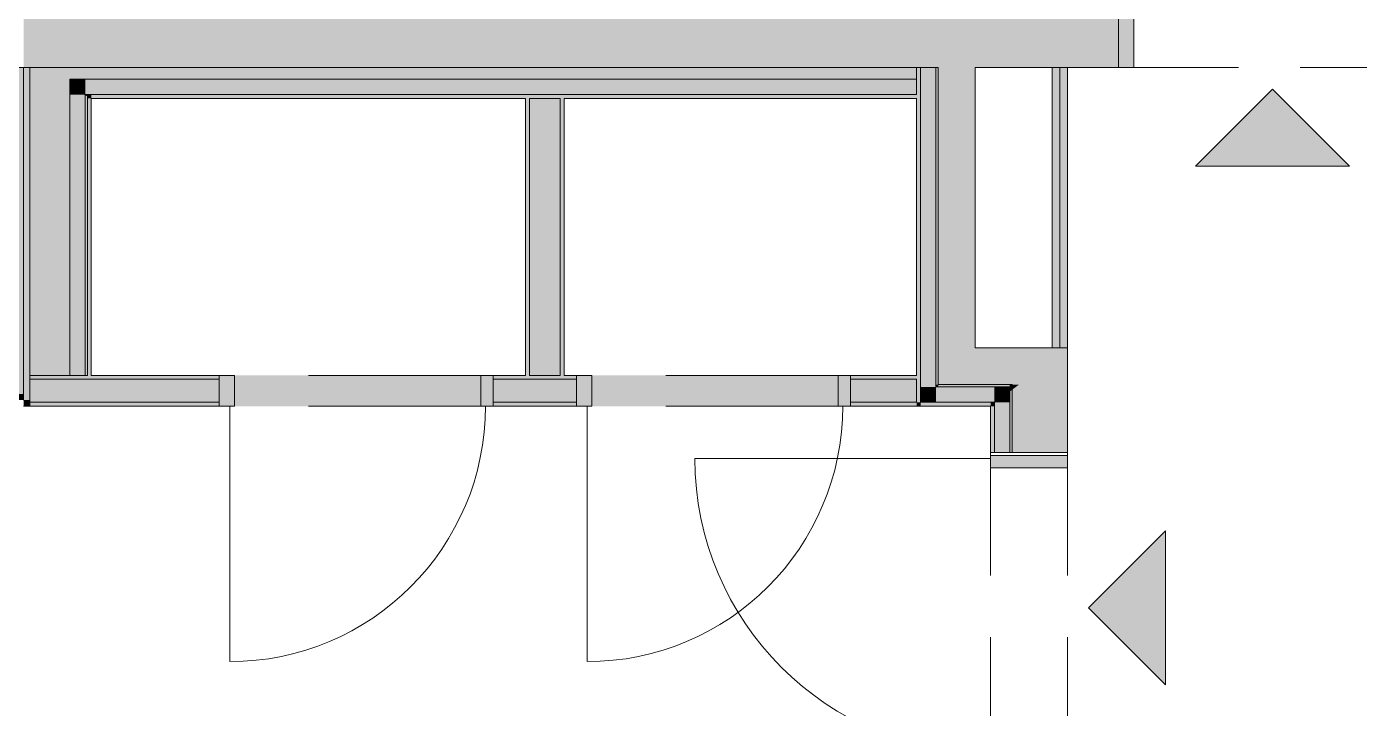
# Model space of a CAD drawing. Header units: metres. Extents: x -3 to 205, y -18 to 45.
# Drawn here: x 170.434 to 174.762, y 31.677 to 33.891 of the extents above; entities that cross this region are included whole.
import ezdxf

# ---------------------------------------------------------------- set-up
doc = ezdxf.new("R2010")
doc.units = ezdxf.units.M
doc.header["$MEASUREMENT"] = 0
doc.linetypes.add('Grenzlinie', pattern=[0.008, 0.003, -0.005])
doc.linetypes.add('Strichlinie mittel', pattern=[0.003, 0.002, -0.001])
for name, color, linetype in [('120 Wand Innen tragend', 7, 'Continuous'), ('130 Wand Innen', 7, 'Continuous'), ('170 Schachtwände', 7, 'Continuous'), ('905 VP Beschriftung Übersicht.Übersicht', 7, 'Continuous')]:
    doc.layers.add(name, color=color, linetype=linetype)

# ---------------------------------------------------------------- blocks, each defined once
blk = doc.blocks.new('Metall Zargentür Typ3 27[7]_1', base_point=(166.9792, 39.9833))
at = {"layer": '130 Wand Innen', "linetype": 'Continuous', "lineweight": 0, "true_color": 0xffffff}
for points in [[(171.0592, 32.6583), (171.1092, 32.6583), (171.1092, 32.7583), (171.0592, 32.7583)], [(171.9492, 32.7583), (171.9092, 32.7583), (171.9092, 32.6583), (171.9492, 32.6583)]]:
    blk.add_hatch(color=7, dxfattribs=at).paths.add_polyline_path(points)
at = {"layer": '130 Wand Innen', "color": 7, "linetype": 'Grenzlinie', "lineweight": 13, "ltscale": 200}
for p, q in [((171.9492, 32.7583), (171.0592, 32.7583)), ((171.9492, 32.6583), (171.0592, 32.6583))]:
    blk.add_line(p, q, dxfattribs=at)
at = {"layer": '130 Wand Innen', "color": 7, "linetype": 'Continuous', "lineweight": 13}
for p, q in [((171.1092, 32.7583), (171.0592, 32.7583)), ((171.0592, 32.7583), (171.0592, 32.6583)), ((171.1092, 32.6583), (171.1092, 32.7583)), ((171.9492, 32.7583), (171.9092, 32.7583)), ((171.9092, 32.7583), (171.9092, 32.6583)), ((171.9492, 32.6583), (171.9492, 32.7583)), ((171.0592, 32.6583), (171.1092, 32.6583)), ((171.9092, 32.6583), (171.9492, 32.6583))]:
    blk.add_line(p, q, dxfattribs=at)
at = {"layer": '130 Wand Innen', "color": 7, "linetype": 'Continuous', "lineweight": 18}
for p, q in [((171.0592, 32.7458), (171.0592, 32.7583)), ((171.0592, 32.7458), (171.0592, 32.7583)), ((171.0592, 32.6708), (171.0592, 32.7458)), ((171.0592, 32.6708), (171.0592, 32.7458)), ((171.9492, 32.7458), (171.9492, 32.7583)), ((171.9492, 32.7458), (171.9492, 32.7583)), ((171.9492, 32.6708), (171.9492, 32.7458)), ((171.9492, 32.6708), (171.9492, 32.7458)), ((171.0592, 32.6583), (171.0592, 32.6708)), ((171.0592, 32.6583), (171.0592, 32.6708)), ((171.9492, 32.6583), (171.9492, 32.6708)), ((171.9492, 32.6583), (171.9492, 32.6708))]:
    blk.add_line(p, q, dxfattribs=at)
at = {"layer": '130 Wand Innen', "color": 8, "linetype": 'Continuous', "lineweight": 0}
blk.add_line((171.0942, 32.6583), (171.0942, 31.8283), dxfattribs=at)
blk.add_arc((171.0942, 32.6583), 0.83, 270, 0, dxfattribs=at)
blk = doc.blocks.new('Metall Zargentür Typ3 27[8]_1', base_point=(166.9792, 39.9833))
at = {"layer": '130 Wand Innen', "linetype": 'Continuous', "lineweight": 0, "true_color": 0xffffff}
for points in [[(172.2192, 32.6583), (172.2692, 32.6583), (172.2692, 32.7583), (172.2192, 32.7583)], [(173.1092, 32.7583), (173.0692, 32.7583), (173.0692, 32.6583), (173.1092, 32.6583)]]:
    blk.add_hatch(color=7, dxfattribs=at).paths.add_polyline_path(points)
at = {"layer": '130 Wand Innen', "color": 7, "linetype": 'Grenzlinie', "lineweight": 13, "ltscale": 200}
for p, q in [((173.1092, 32.7583), (172.2192, 32.7583)), ((173.1092, 32.6583), (172.2192, 32.6583))]:
    blk.add_line(p, q, dxfattribs=at)
at = {"layer": '130 Wand Innen', "color": 7, "linetype": 'Continuous', "lineweight": 13}
for p, q in [((172.2692, 32.7583), (172.2192, 32.7583)), ((172.2192, 32.7583), (172.2192, 32.6583)), ((172.2692, 32.6583), (172.2692, 32.7583)), ((173.1092, 32.7583), (173.0692, 32.7583)), ((173.0692, 32.7583), (173.0692, 32.6583)), ((173.1092, 32.6583), (173.1092, 32.7583)), ((172.2192, 32.6583), (172.2692, 32.6583)), ((173.0692, 32.6583), (173.1092, 32.6583))]:
    blk.add_line(p, q, dxfattribs=at)
at = {"layer": '130 Wand Innen', "color": 7, "linetype": 'Continuous', "lineweight": 18}
for p, q in [((172.2192, 32.7458), (172.2192, 32.7583)), ((172.2192, 32.7458), (172.2192, 32.7583)), ((172.2192, 32.6708), (172.2192, 32.7458)), ((172.2192, 32.6708), (172.2192, 32.7458)), ((173.1092, 32.7458), (173.1092, 32.7583)), ((173.1092, 32.7458), (173.1092, 32.7583)), ((173.1092, 32.6708), (173.1092, 32.7458)), ((173.1092, 32.6708), (173.1092, 32.7458)), ((172.2192, 32.6583), (172.2192, 32.6708)), ((172.2192, 32.6583), (172.2192, 32.6708)), ((173.1092, 32.6583), (173.1092, 32.6708)), ((173.1092, 32.6583), (173.1092, 32.6708))]:
    blk.add_line(p, q, dxfattribs=at)
at = {"layer": '130 Wand Innen', "color": 8, "linetype": 'Continuous', "lineweight": 0}
blk.add_line((172.2542, 32.6583), (172.2542, 31.8283), dxfattribs=at)
blk.add_arc((172.2542, 32.6583), 0.83, 270, 0, dxfattribs=at)
blk = doc.blocks.new('Wand_53_1', base_point=(173.3242, 32.7583))
at = {"layer": '130 Wand Innen', "linetype": 'Continuous', "lineweight": 0, "true_color": 0x000000}
for points in [[(170.4442, 32.7583), (170.4442, 32.7458), (171.0592, 32.7458), (171.0592, 32.7583)], [(170.4442, 32.7458), (170.4442, 32.6708), (171.0592, 32.6708), (171.0592, 32.7458)], [(171.9492, 32.7458), (172.2192, 32.7458), (172.2192, 32.7583), (171.9492, 32.7583)], [(171.9492, 32.7458), (171.9492, 32.6708), (172.2192, 32.6708), (172.2192, 32.7458)], [(173.1092, 32.7583), (173.1092, 32.7458), (173.3242, 32.7458), (173.3242, 32.7583)], [(173.1092, 32.6708), (173.3242, 32.6708), (173.3242, 32.7458), (173.1092, 32.7458)], [(171.0592, 32.6708), (170.4442, 32.6708), (170.4442, 32.6583), (171.0592, 32.6583)], [(171.9492, 32.6708), (171.9492, 32.6583), (172.2192, 32.6583), (172.2192, 32.6708)], [(173.1092, 32.6708), (173.1092, 32.6583), (173.3242, 32.6583), (173.3242, 32.6708)]]:
    blk.add_hatch(color=18, dxfattribs=at).paths.add_polyline_path(points)
at = {"layer": '130 Wand Innen', "linetype": 'Continuous', "lineweight": 13, "true_color": 0xf9f8f6}
for points in [[(171.0592, 32.6583), (171.9492, 32.6583), (171.9492, 32.7583), (171.0592, 32.7583)], [(172.2192, 32.6583), (173.1092, 32.6583), (173.1092, 32.7583), (172.2192, 32.7583)]]:
    blk.add_hatch(color=7, dxfattribs=at).paths.add_polyline_path(points)
at = {"layer": '130 Wand Innen', "color": 7, "linetype": 'Continuous', "lineweight": 18}
for p, q in [((171.0592, 32.7458), (170.4442, 32.7458)), ((171.0592, 32.7458), (171.0592, 32.7583)), ((171.0592, 32.6708), (171.0592, 32.7458)), ((171.9492, 32.7458), (171.9492, 32.7583)), ((172.2192, 32.7458), (171.9492, 32.7458)), ((171.9492, 32.6708), (171.9492, 32.7458)), ((172.2192, 32.7458), (172.2192, 32.7583)), ((172.2192, 32.6708), (172.2192, 32.7458)), ((173.1092, 32.7458), (173.1092, 32.7583)), ((173.3242, 32.7458), (173.1092, 32.7458)), ((173.1092, 32.6708), (173.1092, 32.7458)), ((170.4442, 32.6708), (171.0592, 32.6708)), ((171.0592, 32.6583), (171.0592, 32.6708)), ((171.9492, 32.6708), (172.2192, 32.6708)), ((171.9492, 32.6583), (171.9492, 32.6708)), ((172.2192, 32.6583), (172.2192, 32.6708)), ((173.1092, 32.6708), (173.3242, 32.6708)), ((173.1092, 32.6583), (173.1092, 32.6708))]:
    blk.add_line(p, q, dxfattribs=at)
at = {"layer": '130 Wand Innen', "color": 7, "linetype": 'Continuous', "lineweight": 18, "flags": 128}
for points in [[(170.6317, 32.7583), (170.4442, 32.7583)], [(170.4442, 32.7583), (170.4442, 32.6583)], [(171.0592, 32.7583), (170.6442, 32.7583)], [(172.0542, 32.7583), (171.9492, 32.7583)], [(172.1667, 32.7583), (172.0667, 32.7583)], [(172.2192, 32.7583), (172.1792, 32.7583)], [(173.3242, 32.7583), (173.1092, 32.7583)], [(173.3242, 32.6708), (173.3242, 32.7458)], [(170.4442, 32.6583), (171.0592, 32.6583)], [(171.9492, 32.6583), (172.2192, 32.6583)], [(173.1092, 32.6583), (173.3242, 32.6583)]]:
    blk.add_lwpolyline(points, dxfattribs=at)
at = {"layer": '130 Wand Innen', "color": 7, "linetype": 'Continuous', "lineweight": 13}
for name in ['Metall Zargentür Typ3 27[7]_1', 'Metall Zargentür Typ3 27[8]_1']:
    blk.add_blockref(name, (166.9792, 39.9833), dxfattribs=at)
blk = doc.blocks.new('Wand_56_1', base_point=(170.6442, 32.7583))
at = {"layer": '130 Wand Innen', "linetype": 'Continuous', "lineweight": 0, "true_color": 0xffffff}
for points in [[(170.4442, 33.7583), (170.5192, 33.7208), (170.5742, 33.7208), (170.5742, 33.7583)], [(170.4442, 33.7208), (170.5192, 33.7208), (170.4442, 33.7583)], [(170.4442, 33.7208), (170.4442, 32.7583), (170.5742, 32.7583), (170.5742, 33.6933), (170.5192, 33.7208)], [(170.5742, 33.7208), (170.5192, 33.7208), (170.5742, 33.6933)], [(170.6317, 33.6708), (170.6242, 33.6708), (170.6242, 33.6683), (170.6317, 33.6646)], [(170.6317, 32.7583), (170.6317, 33.6646), (170.6242, 33.6683), (170.6242, 32.7583)]]:
    blk.add_hatch(color=7, dxfattribs=at).paths.add_polyline_path(points)
at = {"layer": '130 Wand Innen', "linetype": 'Continuous', "lineweight": 0, "true_color": 0x000000}
for points in [[(170.6242, 33.7208), (170.5742, 33.7208), (170.5742, 33.6933), (170.6192, 33.6708), (170.6242, 33.6708)], [(170.6192, 33.6708), (170.5742, 33.6933), (170.5742, 33.6708)], [(170.5742, 33.6708), (170.5742, 32.7583), (170.6242, 32.7583), (170.6242, 33.6683), (170.6192, 33.6708)], [(170.6242, 33.6708), (170.6192, 33.6708), (170.6242, 33.6683)], [(170.6317, 33.6708), (170.6317, 33.6646), (170.6442, 33.6583), (170.6442, 33.6708)], [(170.6442, 33.6583), (170.6317, 33.6646), (170.6317, 33.6583)], [(170.6317, 33.6583), (170.6317, 32.7583), (170.6442, 32.7583), (170.6442, 33.6583)]]:
    blk.add_hatch(color=18, dxfattribs=at).paths.add_polyline_path(points)
at = {"layer": '130 Wand Innen', "color": 7, "linetype": 'Continuous', "lineweight": 18}
for p, q in [((170.5742, 33.6933), (170.5742, 33.7208)), ((170.6242, 33.7208), (170.5742, 33.7208)), ((170.5742, 32.7583), (170.5742, 33.6933)), ((170.6242, 33.6708), (170.6242, 33.6683)), ((170.6317, 33.6708), (170.6242, 33.6708)), ((170.6242, 32.7583), (170.6242, 33.6683)), ((170.6317, 33.6708), (170.6317, 33.6646)), ((170.6442, 33.6708), (170.6317, 33.6708)), ((170.6317, 32.7583), (170.6317, 33.6646))]:
    blk.add_line(p, q, dxfattribs=at)
at = {"layer": '130 Wand Innen', "color": 7, "linetype": 'Continuous', "lineweight": 18, "flags": 128}
for points in [[(170.4442, 33.7583), (170.5742, 33.7583)], [(170.4442, 33.7583), (170.4442, 32.7583)], [(170.6442, 32.7583), (170.6442, 33.6583)], [(170.5742, 32.7583), (170.4442, 32.7583)], [(170.6242, 32.7583), (170.5742, 32.7583)], [(170.6317, 32.7583), (170.6242, 32.7583)]]:
    blk.add_lwpolyline(points, dxfattribs=at)
blk = doc.blocks.new('Wand_63_1', base_point=(170.6442, 33.6583))
at = {"layer": '130 Wand Innen', "linetype": 'Continuous', "lineweight": 0, "true_color": 0xffffff}
blk.add_hatch(color=7, dxfattribs=at).paths.add_polyline_path([(170.5742, 33.7208), (173.3242, 33.7208), (173.3242, 33.7583), (170.5742, 33.7583)])
at = {"layer": '130 Wand Innen', "linetype": 'Continuous', "lineweight": 0, "true_color": 0x000000}
for points in [[(170.6242, 33.6708), (173.3242, 33.6708), (173.3242, 33.7208), (170.6242, 33.7208)], [(170.6442, 33.6583), (173.3242, 33.6583), (173.3242, 33.6708), (170.6442, 33.6708)]]:
    blk.add_hatch(color=18, dxfattribs=at).paths.add_polyline_path(points)
at = {"layer": '130 Wand Innen', "color": 7, "linetype": 'Continuous', "lineweight": 18}
for p, q in [((170.6242, 33.7208), (170.5742, 33.7208)), ((173.3242, 33.7208), (170.6242, 33.7208)), ((170.6317, 33.6708), (170.6242, 33.6708)), ((170.6442, 33.6708), (170.6317, 33.6708)), ((170.6442, 33.6708), (173.3242, 33.6708))]:
    blk.add_line(p, q, dxfattribs=at)
at = {"layer": '130 Wand Innen', "color": 7, "linetype": 'Continuous', "lineweight": 18, "flags": 128}
for points in [[(173.3242, 33.7583), (170.5742, 33.7583)], [(173.3242, 33.7208), (173.3242, 33.7583)], [(173.3242, 33.6708), (173.3242, 33.7208)], [(170.6442, 33.6583), (172.0542, 33.6583)], [(172.0667, 33.6583), (172.1667, 33.6583)], [(172.1792, 33.6583), (173.3242, 33.6583)]]:
    blk.add_lwpolyline(points, dxfattribs=at)
blk = doc.blocks.new('Wand_65_1', base_point=(170.4242, 33.9383))
at = {"layer": '120 Wand Innen tragend', "linetype": 'Continuous', "lineweight": 0, "true_color": 0x000000}
blk.add_hatch(color=18, dxfattribs=at).paths.add_polyline_path([(170.4242, 33.7583), (173.8242, 33.7583), (173.8242, 33.9383), (170.4242, 33.9383)])
at = {"layer": '120 Wand Innen tragend', "color": 7, "linetype": 'Continuous', "lineweight": 18, "flags": 128}
for points in [[(173.8242, 33.9383), (170.4242, 33.9383)], [(170.4242, 33.7583), (173.3942, 33.7583)], [(173.5142, 33.7583), (173.8242, 33.7583)]]:
    blk.add_lwpolyline(points, dxfattribs=at)
blk = doc.blocks.new('Metall Zargentür Typ3 27[16]_1', base_point=(166.9792, 39.9833))
at = {"layer": '120 Wand Innen tragend', "linetype": 'Continuous', "lineweight": 0, "true_color": 0xffffff}
for points in [[(173.5642, 32.4983), (173.5642, 32.4583), (173.8142, 32.4583), (173.8142, 32.4983)], [(173.8142, 31.5183), (173.8142, 31.5583), (173.5642, 31.5583), (173.5642, 31.5183)]]:
    blk.add_hatch(color=7, dxfattribs=at).paths.add_polyline_path(points)
at = {"layer": '120 Wand Innen tragend', "color": 7, "linetype": 'Strichlinie mittel', "lineweight": 13, "ltscale": 200}
for p, q in [((173.5642, 31.5083), (173.5642, 32.5083)), ((173.8142, 31.5083), (173.8142, 32.5083))]:
    blk.add_line(p, q, dxfattribs=at)
at = {"layer": '120 Wand Innen tragend', "color": 7, "linetype": 'Continuous', "lineweight": 13}
for p, q in [((173.5642, 32.5083), (173.5767, 32.5083)), ((173.5642, 32.5083), (173.5767, 32.5083)), ((173.5767, 32.5083), (173.6267, 32.5083)), ((173.5767, 32.5083), (173.6267, 32.5083)), ((173.6267, 32.5083), (173.6342, 32.5083)), ((173.6267, 32.5083), (173.6342, 32.5083)), ((173.5642, 31.5083), (173.5767, 31.5083)), ((173.5642, 31.5083), (173.5767, 31.5083)), ((173.5767, 31.5083), (173.6267, 31.5083)), ((173.5767, 31.5083), (173.6267, 31.5083)), ((173.6267, 31.5083), (173.6342, 31.5083)), ((173.6267, 31.5083), (173.6342, 31.5083))]:
    blk.add_line(p, q, dxfattribs=at)
at = {"layer": '120 Wand Innen tragend', "color": 7, "linetype": 'Continuous', "lineweight": 18}
for p, q in [((173.6342, 32.5083), (173.8142, 32.5083)), ((173.6342, 32.5083), (173.8142, 32.5083)), ((173.6342, 31.5083), (173.8142, 31.5083)), ((173.6342, 31.5083), (173.8142, 31.5083))]:
    blk.add_line(p, q, dxfattribs=at)
at = {"layer": '120 Wand Innen tragend', "color": 8, "linetype": 'Continuous', "lineweight": 0}
blk.add_line((173.5642, 32.4883), (172.6042, 32.4883), dxfattribs=at)
at = {"layer": '120 Wand Innen tragend', "color": 8, "linetype": 'Continuous', "lineweight": 13}
for p, q in [((173.5642, 32.4983), (173.5642, 32.4583)), ((173.8142, 32.4983), (173.5642, 32.4983)), ((173.5642, 32.4583), (173.8142, 32.4583)), ((173.8142, 32.4583), (173.8142, 32.4983)), ((173.8142, 31.5583), (173.5642, 31.5583)), ((173.5642, 31.5583), (173.5642, 31.5183)), ((173.8142, 31.5183), (173.8142, 31.5583)), ((173.5642, 31.5183), (173.8142, 31.5183))]:
    blk.add_line(p, q, dxfattribs=at)
at = {"layer": '120 Wand Innen tragend', "color": 8, "linetype": 'Continuous', "lineweight": 0}
blk.add_arc((173.5642, 32.4883), 0.96, 180, 270, dxfattribs=at)
blk = doc.blocks.new('Wand_69_1', base_point=(173.5642, 30.9383))
at = {"layer": '120 Wand Innen tragend', "linetype": 'Continuous', "lineweight": 0, "true_color": 0x000000}
for points in [[(173.6342, 32.8483), (173.6342, 32.7283), (173.6563, 32.7283), (173.8142, 32.8483)], [(173.6563, 32.7283), (173.8142, 32.7283), (173.8142, 32.8483)], [(173.6267, 32.7208), (173.5767, 32.7208), (173.5767, 32.6708), (173.5806, 32.6708), (173.6267, 32.7058)], [(173.6342, 32.7208), (173.6464, 32.7208), (173.6563, 32.7283), (173.6342, 32.7283)], [(173.6342, 32.7115), (173.6342, 32.5083), (173.8142, 32.5083), (173.8142, 32.7283), (173.6563, 32.7283)], [(173.6342, 32.7115), (173.6464, 32.7208), (173.6342, 32.7208)], [(173.6267, 32.6708), (173.6267, 32.7058), (173.5806, 32.6708)], [(173.5642, 32.6708), (173.5642, 32.6583), (173.5767, 32.6678), (173.5767, 32.6708)], [(173.5767, 32.6678), (173.5642, 32.6583), (173.5767, 32.6583)], [(173.5767, 32.6583), (173.5642, 32.6583), (173.5642, 32.5083), (173.5767, 32.5083)], [(173.5767, 32.6678), (173.5806, 32.6708), (173.5767, 32.6708)], [(173.5806, 32.6708), (173.5767, 32.6678), (173.5767, 32.5083), (173.6267, 32.5083), (173.6267, 32.6708)], [(173.5642, 30.9508), (173.5758, 30.9508), (173.5767, 30.9518), (173.5767, 31.5083), (173.5642, 31.5083)], [(173.5767, 31.0008), (173.6221, 31.0008), (173.6267, 31.0058), (173.6267, 31.5083), (173.5767, 31.5083)], [(173.6342, 31.2083), (173.8142, 31.2083), (173.8142, 31.5083), (173.6342, 31.5083)], [(173.6267, 31.0058), (173.6221, 31.0008), (173.6267, 31.0008)], [(173.5767, 30.9518), (173.5758, 30.9508), (173.5767, 30.9508)]]:
    blk.add_hatch(color=18, dxfattribs=at).paths.add_polyline_path(points)
at = {"layer": '120 Wand Innen tragend', "linetype": 'Continuous', "lineweight": 0, "true_color": 0xffffff}
for points in [[(173.6342, 32.7283), (173.6267, 32.7283), (173.6267, 32.7208), (173.6342, 32.7208)], [(173.6342, 32.7208), (173.6267, 32.7208), (173.6267, 32.7058), (173.6342, 32.7115)], [(173.6267, 32.7058), (173.6267, 32.5083), (173.6342, 32.5083), (173.6342, 32.7115)], [(173.6267, 31.0283), (173.6342, 31.0283), (173.6342, 31.5083), (173.6267, 31.5083)]]:
    blk.add_hatch(color=7, dxfattribs=at).paths.add_polyline_path(points)
at = {"layer": '120 Wand Innen tragend', "color": 7, "linetype": 'Continuous', "lineweight": 13}
for p, q in [((173.6267, 32.7208), (173.5767, 32.7208)), ((173.6267, 32.7208), (173.6267, 32.7058)), ((173.6267, 32.7058), (173.6267, 32.5083)), ((173.5767, 32.6708), (173.5642, 32.6708)), ((173.5767, 32.6708), (173.5767, 32.6678)), ((173.5767, 32.6678), (173.5767, 32.5083)), ((173.5642, 32.5083), (173.5767, 32.5083)), ((173.5767, 32.5083), (173.6267, 32.5083)), ((173.6267, 32.5083), (173.6342, 32.5083)), ((173.5642, 31.5083), (173.5767, 31.5083)), ((173.5767, 31.5083), (173.5767, 31.0008)), ((173.5767, 31.5083), (173.6267, 31.5083)), ((173.6267, 31.5083), (173.6267, 31.0283)), ((173.6267, 31.5083), (173.6342, 31.5083)), ((173.6267, 31.0283), (173.6267, 31.0058)), ((173.5767, 31.0008), (173.5767, 30.9518)), ((173.6267, 31.0058), (173.6267, 31.0008)), ((173.5767, 30.9518), (173.5767, 30.9508))]:
    blk.add_line(p, q, dxfattribs=at)
at = {"layer": '120 Wand Innen tragend', "color": 7, "linetype": 'Continuous', "lineweight": 18}
for p, q in [((173.6342, 32.7283), (173.6267, 32.7283)), ((173.6342, 32.7283), (173.6342, 32.7208)), ((173.6342, 32.7208), (173.6342, 32.7115)), ((173.6342, 32.7115), (173.6342, 32.5083)), ((173.6342, 32.5083), (173.8142, 32.5083)), ((173.6342, 31.5083), (173.6342, 31.2083)), ((173.6342, 31.5083), (173.8142, 31.5083)), ((173.6342, 31.2083), (173.6342, 31.0283))]:
    blk.add_line(p, q, dxfattribs=at)
at = {"layer": '120 Wand Innen tragend', "color": 7, "linetype": 'Continuous', "lineweight": 18, "flags": 128}
for points in [[(173.8142, 32.8483), (173.6342, 32.8483)], [(173.8142, 32.5083), (173.8142, 32.8483)], [(173.8142, 31.2083), (173.8142, 31.5083)]]:
    blk.add_lwpolyline(points, dxfattribs=at)
at = {"layer": '120 Wand Innen tragend', "color": 7, "linetype": 'Continuous', "lineweight": 13, "flags": 128}
for points in [[(173.5642, 32.6583), (173.5642, 32.5083)], [(173.5642, 31.5083), (173.5642, 30.9508)]]:
    blk.add_lwpolyline(points, dxfattribs=at)
at = {"layer": '120 Wand Innen tragend', "color": 7, "linetype": 'Continuous', "lineweight": 13}
blk.add_blockref('Metall Zargentür Typ3 27[16]_1', (166.9792, 39.9833), dxfattribs=at)
blk = doc.blocks.new('Metall Zargentür Typ3 27[17]_1', base_point=(166.9792, 39.9833))
at = {"layer": '120 Wand Innen tragend', "linetype": 'Continuous', "lineweight": 0, "true_color": 0xffffff}
for points in [[(173.9792, 34.0083), (173.9792, 33.7583), (174.0292, 33.7583), (174.0292, 34.0083)], [(174.9692, 33.7583), (174.9692, 34.0083), (174.9292, 34.0083), (174.9292, 33.7583)]]:
    blk.add_hatch(color=7, dxfattribs=at).paths.add_polyline_path(points)
at = {"layer": '120 Wand Innen tragend', "color": 8, "linetype": 'Continuous', "lineweight": 0}
blk.add_line((174.0142, 34.0083), (174.0142, 34.9383), dxfattribs=at)
at = {"layer": '120 Wand Innen tragend', "color": 7, "linetype": 'Strichlinie mittel', "lineweight": 13, "ltscale": 200}
for p, q in [((174.9692, 34.0083), (173.9792, 34.0083)), ((174.9692, 33.7583), (173.9792, 33.7583))]:
    blk.add_line(p, q, dxfattribs=at)
at = {"layer": '120 Wand Innen tragend', "color": 7, "linetype": 'Continuous', "lineweight": 13}
for p, q in [((173.9792, 34.0083), (174.0292, 34.0083)), ((173.9792, 33.7583), (173.9792, 34.0083)), ((173.9792, 34.0083), (173.9792, 33.9958)), ((173.9792, 34.0083), (173.9792, 33.9958)), ((173.9792, 33.9958), (173.9792, 33.9458)), ((173.9792, 33.9958), (173.9792, 33.9458)), ((174.0292, 34.0083), (174.0292, 33.7583)), ((174.9292, 33.7583), (174.9292, 34.0083)), ((174.9292, 34.0083), (174.9692, 34.0083)), ((174.9692, 34.0083), (174.9692, 33.7583)), ((174.9692, 34.0083), (174.9692, 33.9958)), ((174.9692, 34.0083), (174.9692, 33.9958)), ((174.9692, 33.9958), (174.9692, 33.9458)), ((174.9692, 33.9958), (174.9692, 33.9458)), ((173.9792, 33.9458), (173.9792, 33.9383)), ((173.9792, 33.9458), (173.9792, 33.9383)), ((174.9692, 33.9458), (174.9692, 33.9383)), ((174.9692, 33.9458), (174.9692, 33.9383)), ((174.0292, 33.7583), (173.9792, 33.7583)), ((174.9692, 33.7583), (174.9292, 33.7583))]:
    blk.add_line(p, q, dxfattribs=at)
at = {"layer": '120 Wand Innen tragend', "color": 7, "linetype": 'Continuous', "lineweight": 18}
for p, q in [((173.9792, 33.9383), (173.9792, 33.7583)), ((173.9792, 33.9383), (173.9792, 33.7583)), ((174.9692, 33.9383), (174.9692, 33.7583)), ((174.9692, 33.9383), (174.9692, 33.7583))]:
    blk.add_line(p, q, dxfattribs=at)
at = {"layer": '120 Wand Innen tragend', "color": 8, "linetype": 'Continuous', "lineweight": 0}
blk.add_arc((174.0142, 34.0083), 0.93, 0, 90, dxfattribs=at)
blk = doc.blocks.new('Wand_70_1', base_point=(173.8242, 33.9383))
at = {"layer": '120 Wand Innen tragend', "linetype": 'Continuous', "lineweight": 0, "true_color": 0x000000}
for points in [[(173.8242, 34.0083), (173.8242, 33.9958), (173.9792, 33.9958), (173.9792, 34.0083)], [(173.8242, 33.9958), (173.8242, 33.9458), (173.9792, 33.9458), (173.9792, 33.9958)], [(174.9692, 33.9958), (175.0842, 33.9958), (175.0842, 34.0083), (174.9692, 34.0083)], [(174.9692, 33.9458), (175.0967, 33.9458), (175.0967, 33.9919), (175.0937, 33.9958), (174.9692, 33.9958)], [(175.0967, 34.0083), (175.0842, 34.0083), (175.0937, 33.9958), (175.0967, 33.9958)], [(175.0937, 33.9958), (175.0842, 34.0083), (175.0842, 33.9958)], [(175.0937, 33.9958), (175.0967, 33.9919), (175.0967, 33.9958)], [(175.1467, 33.9458), (175.1467, 33.9958), (175.0967, 33.9958), (175.0967, 33.9919), (175.1317, 33.9458)], [(175.0967, 33.9458), (175.1317, 33.9458), (175.0967, 33.9919)], [(173.8242, 33.9383), (173.8242, 33.7583), (173.9792, 33.7583), (173.9792, 33.9383)], [(174.9692, 33.7583), (175.1542, 33.7583), (175.1542, 33.9162), (175.1374, 33.9383), (174.9692, 33.9383)], [(175.1374, 33.9383), (175.1467, 33.9261), (175.1467, 33.9383)], [(175.1467, 33.9383), (175.1467, 33.9261), (175.1542, 33.9162), (175.1542, 33.9383)], [(175.2742, 33.9383), (175.1542, 33.9383), (175.1542, 33.9162), (175.2742, 33.7583)], [(175.1542, 33.9162), (175.1542, 33.7583), (175.2742, 33.7583)]]:
    blk.add_hatch(color=18, dxfattribs=at).paths.add_polyline_path(points)
at = {"layer": '120 Wand Innen tragend', "linetype": 'Continuous', "lineweight": 0, "true_color": 0xffffff}
for points in [[(173.8242, 33.9458), (173.8242, 33.9383), (173.9792, 33.9383), (173.9792, 33.9458)], [(175.1317, 33.9458), (174.9692, 33.9458), (174.9692, 33.9383), (175.1374, 33.9383)], [(175.1467, 33.9383), (175.1467, 33.9458), (175.1317, 33.9458), (175.1374, 33.9383)], [(175.1542, 33.9383), (175.1542, 33.9458), (175.1467, 33.9458), (175.1467, 33.9383)]]:
    blk.add_hatch(color=7, dxfattribs=at).paths.add_polyline_path(points)
at = {"layer": '120 Wand Innen tragend', "color": 7, "linetype": 'Continuous', "lineweight": 13}
for p, q in [((173.9792, 33.9958), (173.8242, 33.9958)), ((173.9792, 34.0083), (173.9792, 33.9958)), ((173.9792, 33.9958), (173.9792, 33.9458)), ((174.9692, 34.0083), (174.9692, 33.9958)), ((175.0937, 33.9958), (174.9692, 33.9958)), ((174.9692, 33.9958), (174.9692, 33.9458)), ((175.0967, 33.9958), (175.0937, 33.9958)), ((175.0967, 33.9958), (175.0967, 34.0083)), ((175.1467, 33.9458), (175.1467, 33.9958)), ((173.9792, 33.9458), (173.8242, 33.9458)), ((173.9792, 33.9458), (173.9792, 33.9383)), ((175.1317, 33.9458), (174.9692, 33.9458)), ((174.9692, 33.9458), (174.9692, 33.9383)), ((175.1467, 33.9458), (175.1317, 33.9458))]:
    blk.add_line(p, q, dxfattribs=at)
at = {"layer": '120 Wand Innen tragend', "color": 7, "linetype": 'Continuous', "lineweight": 18}
for p, q in [((173.9792, 33.9383), (173.8242, 33.9383)), ((173.9792, 33.9383), (173.9792, 33.7583)), ((175.1374, 33.9383), (174.9692, 33.9383)), ((174.9692, 33.9383), (174.9692, 33.7583)), ((175.1467, 33.9383), (175.1374, 33.9383)), ((175.1542, 33.9383), (175.1467, 33.9383)), ((175.1542, 33.9383), (175.1542, 33.9458))]:
    blk.add_line(p, q, dxfattribs=at)
at = {"layer": '120 Wand Innen tragend', "color": 7, "linetype": 'Continuous', "lineweight": 13, "flags": 128}
for points in [[(173.9792, 34.0083), (173.8242, 34.0083)], [(173.8242, 34.0083), (173.8242, 33.9958)], [(173.8242, 33.9958), (173.8242, 33.9458)], [(175.0842, 34.0083), (174.9692, 34.0083)], [(173.8242, 33.9458), (173.8242, 33.9383)]]:
    blk.add_lwpolyline(points, dxfattribs=at)
at = {"layer": '120 Wand Innen tragend', "color": 7, "linetype": 'Continuous', "lineweight": 18, "flags": 128}
for points in [[(175.2742, 33.7583), (175.2742, 33.9383)], [(173.8242, 33.7583), (173.9792, 33.7583)], [(174.9692, 33.7583), (175.2742, 33.7583)]]:
    blk.add_lwpolyline(points, dxfattribs=at)
at = {"layer": '120 Wand Innen tragend', "color": 7, "linetype": 'Continuous', "lineweight": 13}
blk.add_blockref('Metall Zargentür Typ3 27[17]_1', (166.9792, 39.9833), dxfattribs=at)
blk = doc.blocks.new('Wand_102_1', base_point=(172.1792, 32.7583))
at = {"layer": '130 Wand Innen', "linetype": 'Continuous', "lineweight": 0, "true_color": 0x000000}
for points in [[(172.0542, 33.6583), (172.0542, 32.7583), (172.0667, 32.7583), (172.0667, 33.6583)], [(172.1667, 32.7583), (172.1667, 33.6583), (172.0667, 33.6583), (172.0667, 32.7583)], [(172.1792, 32.7583), (172.1792, 33.6583), (172.1667, 33.6583), (172.1667, 32.7583)]]:
    blk.add_hatch(color=18, dxfattribs=at).paths.add_polyline_path(points)
at = {"layer": '130 Wand Innen', "color": 7, "linetype": 'Continuous', "lineweight": 18}
for p, q in [((172.0667, 33.6583), (172.0667, 32.7583)), ((172.1667, 32.7583), (172.1667, 33.6583))]:
    blk.add_line(p, q, dxfattribs=at)
at = {"layer": '130 Wand Innen', "color": 7, "linetype": 'Continuous', "lineweight": 18, "flags": 128}
for points in [[(172.0542, 33.6583), (172.0542, 32.7583)], [(172.1667, 33.6583), (172.0667, 33.6583)], [(172.1792, 32.7583), (172.1792, 33.6583)], [(172.0667, 32.7583), (172.1667, 32.7583)]]:
    blk.add_lwpolyline(points, dxfattribs=at)
blk = doc.blocks.new('Wand_121_1', base_point=(173.3242, 32.6583))
at = {"layer": '120 Wand Innen tragend', "linetype": 'Continuous', "lineweight": 0, "true_color": 0x000000}
for points in [[(173.3367, 32.6708), (173.3367, 33.7583), (173.3242, 33.7583), (173.3242, 32.6708)], [(173.3867, 32.7208), (173.3867, 33.7583), (173.3367, 33.7583), (173.3367, 32.7208)], [(173.5142, 32.8483), (173.5142, 33.7583), (173.3942, 33.7583), (173.3942, 32.8483)], [(173.5142, 32.8483), (173.3942, 32.7283), (173.5142, 32.7283)], [(173.3942, 32.8483), (173.3942, 32.7283), (173.5142, 32.8483)], [(173.3367, 32.6708), (173.3867, 32.6708), (173.3867, 32.7208)], [(173.3367, 32.7208), (173.3367, 32.6708), (173.3867, 32.7208)], [(173.3367, 32.6708), (173.3242, 32.6583), (173.3367, 32.6583)], [(173.3242, 32.6708), (173.3242, 32.6583), (173.3367, 32.6708)]]:
    blk.add_hatch(color=18, dxfattribs=at).paths.add_polyline_path(points)
at = {"layer": '120 Wand Innen tragend', "linetype": 'Continuous', "lineweight": 0, "true_color": 0xffffff}
for points in [[(173.3942, 32.7283), (173.3942, 33.7583), (173.3867, 33.7583), (173.3867, 32.7283)], [(173.3867, 32.7208), (173.3942, 32.7208), (173.3942, 32.7283)], [(173.3867, 32.7283), (173.3867, 32.7208), (173.3942, 32.7283)]]:
    blk.add_hatch(color=7, dxfattribs=at).paths.add_polyline_path(points)
at = {"layer": '120 Wand Innen tragend', "color": 7, "linetype": 'Continuous', "lineweight": 13}
for p, q in [((173.3367, 33.7583), (173.3367, 32.7208)), ((173.3867, 33.7583), (173.3867, 32.7283)), ((173.3367, 32.7208), (173.3367, 32.6708)), ((173.3867, 32.7283), (173.3867, 32.7208)), ((173.3867, 32.7208), (173.3942, 32.7208)), ((173.3367, 32.6708), (173.3867, 32.6708))]:
    blk.add_line(p, q, dxfattribs=at)
at = {"layer": '120 Wand Innen tragend', "color": 7, "linetype": 'Continuous', "lineweight": 18}
for p, q in [((173.3942, 33.7583), (173.3942, 32.8483)), ((173.3942, 32.8483), (173.3942, 32.7283)), ((173.3942, 32.7283), (173.5142, 32.7283))]:
    blk.add_line(p, q, dxfattribs=at)
at = {"layer": '120 Wand Innen tragend', "color": 7, "linetype": 'Continuous', "lineweight": 13, "flags": 128}
for points in [[(173.3242, 33.7583), (173.3367, 33.7583)], [(173.3242, 33.7583), (173.3242, 33.6708)], [(173.3367, 33.7583), (173.3867, 33.7583)], [(173.3867, 33.7583), (173.3942, 33.7583)], [(173.3242, 33.6583), (173.3242, 32.7583)], [(173.3242, 32.7458), (173.3242, 32.6708)], [(173.3242, 32.6583), (173.3367, 32.6583)]]:
    blk.add_lwpolyline(points, dxfattribs=at)
at = {"layer": '120 Wand Innen tragend', "color": 7, "linetype": 'Continuous', "lineweight": 18, "flags": 128}
blk.add_lwpolyline([(173.5142, 32.8483), (173.5142, 33.7583)], dxfattribs=at)
blk = doc.blocks.new('Wand_122_1', base_point=(173.5642, 32.6583))
at = {"layer": '120 Wand Innen tragend', "linetype": 'Continuous', "lineweight": 0, "true_color": 0x000000}
for points in [[(173.6342, 32.8483), (173.5142, 32.8483), (173.5142, 32.7283), (173.6342, 32.7283)], [(173.3867, 32.6708), (173.5767, 32.6708), (173.5767, 32.7208), (173.3867, 32.7208)], [(173.5642, 32.6708), (173.3367, 32.6708), (173.3367, 32.6583), (173.5642, 32.6583)]]:
    blk.add_hatch(color=18, dxfattribs=at).paths.add_polyline_path(points)
at = {"layer": '120 Wand Innen tragend', "linetype": 'Continuous', "lineweight": 0, "true_color": 0xffffff}
blk.add_hatch(color=7, dxfattribs=at).paths.add_polyline_path([(173.3942, 32.7208), (173.6267, 32.7208), (173.6267, 32.7283), (173.3942, 32.7283)])
at = {"layer": '120 Wand Innen tragend', "color": 7, "linetype": 'Continuous', "lineweight": 13}
for p, q in [((173.3867, 32.7208), (173.3942, 32.7208)), ((173.3942, 32.7208), (173.5767, 32.7208)), ((173.6267, 32.7208), (173.5767, 32.7208)), ((173.3367, 32.6708), (173.3867, 32.6708)), ((173.3867, 32.6708), (173.5642, 32.6708)), ((173.5767, 32.6708), (173.5642, 32.6708))]:
    blk.add_line(p, q, dxfattribs=at)
at = {"layer": '120 Wand Innen tragend', "color": 7, "linetype": 'Continuous', "lineweight": 18}
for p, q in [((173.3942, 32.7283), (173.5142, 32.7283)), ((173.5142, 32.7283), (173.6267, 32.7283)), ((173.6342, 32.7283), (173.6267, 32.7283))]:
    blk.add_line(p, q, dxfattribs=at)
at = {"layer": '120 Wand Innen tragend', "color": 7, "linetype": 'Continuous', "lineweight": 18, "flags": 128}
blk.add_lwpolyline([(173.6342, 32.8483), (173.5142, 32.8483)], dxfattribs=at)
at = {"layer": '120 Wand Innen tragend', "color": 7, "linetype": 'Continuous', "lineweight": 13, "flags": 128}
blk.add_lwpolyline([(173.3367, 32.6583), (173.5642, 32.6583)], dxfattribs=at)
blk = doc.blocks.new('Wand_123_1', base_point=(173.8142, 32.8483))
at = {"layer": '170 Schachtwände', "linetype": 'Continuous', "lineweight": 0, "true_color": 0x000000}
for points in [[(173.7892, 32.8483), (173.7892, 33.7583), (173.7642, 33.7583), (173.7642, 32.8483)], [(173.8142, 32.8483), (173.8142, 33.7583), (173.7892, 33.7583), (173.7892, 32.8483)]]:
    blk.add_hatch(color=18, dxfattribs=at).paths.add_polyline_path(points)
at = {"layer": '170 Schachtwände', "color": 7, "linetype": 'Continuous', "lineweight": 18}
blk.add_line((173.7892, 32.8483), (173.7892, 33.7583), dxfattribs=at)
at = {"layer": '170 Schachtwände', "color": 7, "linetype": 'Continuous', "lineweight": 18, "flags": 128}
for points in [[(173.8142, 33.7583), (173.7642, 33.7583)], [(173.7642, 33.7583), (173.7642, 32.8483)], [(173.8142, 32.8483), (173.8142, 33.7583)], [(173.7642, 32.8483), (173.8142, 32.8483)]]:
    blk.add_lwpolyline(points, dxfattribs=at)
blk = doc.blocks.new('Wand_124_1', base_point=(170.4442, 32.6583))
at = {"layer": '170 Schachtwände', "linetype": 'Continuous', "lineweight": 0, "true_color": 0x000000}
for points in [[(170.4042, 32.7483), (170.4042, 33.7583), (170.3542, 33.7583), (170.3542, 32.7483)], [(170.4242, 32.6983), (170.4242, 33.7583), (170.4042, 33.7583), (170.4042, 32.6983)], [(170.4442, 32.6783), (170.4442, 33.7583), (170.4242, 33.7583), (170.4242, 32.6783)], [(170.3542, 32.6983), (170.4042, 32.6983), (170.3542, 32.7483)], [(170.3542, 32.7483), (170.4042, 32.6983), (170.4042, 32.7483)], [(170.4042, 32.6783), (170.4242, 32.6783), (170.4042, 32.6983)], [(170.4042, 32.6983), (170.4242, 32.6783), (170.4242, 32.6983)], [(170.4242, 32.6583), (170.4442, 32.6583), (170.4242, 32.6783)], [(170.4242, 32.6783), (170.4442, 32.6583), (170.4442, 32.6783)]]:
    blk.add_hatch(color=18, dxfattribs=at).paths.add_polyline_path(points)
at = {"layer": '170 Schachtwände', "color": 7, "linetype": 'Continuous', "lineweight": 18}
for p, q in [((170.4042, 32.7483), (170.4042, 33.7583)), ((170.4242, 32.6983), (170.4242, 33.7583)), ((170.4042, 32.6983), (170.4042, 32.7483)), ((170.3542, 32.6983), (170.4042, 32.6983)), ((170.4242, 32.6783), (170.4242, 32.6983))]:
    blk.add_line(p, q, dxfattribs=at)
at = {"layer": '170 Schachtwände', "color": 7, "linetype": 'Continuous', "lineweight": 18, "flags": 128}
for points in [[(170.4042, 33.7583), (170.3542, 33.7583)], [(170.3542, 33.7583), (170.3542, 32.7483)], [(170.4242, 33.7583), (170.4042, 33.7583)], [(170.4442, 33.7583), (170.4242, 33.7583)], [(170.4442, 32.6583), (170.4442, 33.7583)], [(170.4442, 32.6583), (170.4242, 32.6583)]]:
    blk.add_lwpolyline(points, dxfattribs=at)

msp = doc.modelspace()

# ---------------------------------------------------------------- hatches: boundary and pattern name
at = {"layer": '905 VP Beschriftung Übersicht.Übersicht', "linetype": 'Continuous', "lineweight": 13}
for points in [[(174.7292, 33.4383), (174.4792, 33.6883), (174.2292, 33.4383)], [(174.1318, 31.7533), (173.8818, 32.0033), (174.1318, 32.2533)]]:
    msp.add_hatch(color=7, dxfattribs=at).paths.add_polyline_path(points)

# ---------------------------------------------------------------- linework, layer by layer
at = {"layer": '905 VP Beschriftung Übersicht.Übersicht', "color": 7, "linetype": 'Continuous', "lineweight": 13, "flags": 128}
for points in [[(174.7292, 33.4383), (174.4792, 33.6883), (174.2292, 33.4383)], [(174.1318, 31.7533), (173.8818, 32.0033), (174.1318, 32.2533)]]:
    msp.add_lwpolyline(points, close=True, dxfattribs=at)

# ---------------------------------------------------------------- block references
at = {"layer": '120 Wand Innen tragend', "color": 7, "lineweight": 25}
for name, p in [('Wand_70_1', (173.8242, 33.9383)), ('Wand_65_1', (170.4242, 33.9383)), ('Wand_121_1', (173.3242, 32.6583)), ('Wand_69_1', (173.5642, 30.9383)), ('Wand_122_1', (173.5642, 32.6583))]:
    msp.add_blockref(name, p, dxfattribs=at)
at = {"layer": '130 Wand Innen', "color": 7, "lineweight": 35}
for name, p in [('Wand_56_1', (170.6442, 32.7583)), ('Wand_63_1', (170.6442, 33.6583)), ('Wand_102_1', (172.1792, 32.7583)), ('Wand_53_1', (173.3242, 32.7583))]:
    msp.add_blockref(name, p, dxfattribs=at)
at = {"layer": '170 Schachtwände', "color": 7, "lineweight": 35}
for name, p in [('Wand_124_1', (170.4442, 32.6583)), ('Wand_123_1', (173.8142, 32.8483))]:
    msp.add_blockref(name, p, dxfattribs=at)

doc.saveas('drawing.dxf')
